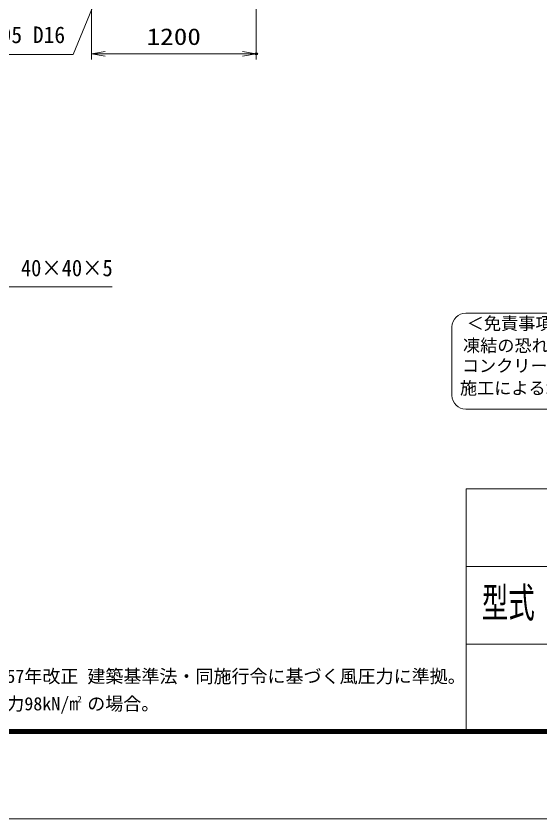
# Model space of a CAD drawing. Units: millimetres, scale not verified. Extents: x -11880 to 11880, y -8400 to 8400.
# Drawn here: x 2718 to 6534, y -8400 to -2554 of the extents above; entities that cross this region are included whole.
import ezdxf
from ezdxf.enums import TextEntityAlignment as Align

# ---------------------------------------------------------------- set-up
doc = ezdxf.new("R2010")
doc.units = ezdxf.units.MM
doc.header["$LTSCALE"] = 30
doc.header["$PDMODE"] = 32
doc.header["$PDSIZE"] = 15
for name, color, linetype, lineweight in [('0-0_D-TTL', 7, 'Continuous', 18), ('0-4_寸法線', 4, 'Continuous', 18), ('0-5_0', 7, 'Continuous', 18), ('1-7_D-TTL-TXT', 7, 'Continuous', 18)]:
    doc.layers.add(name, color=color, linetype=linetype, lineweight=lineweight)
doc.layers.add('0-6_Defpoints', color=7, linetype='Continuous')
doc.styles.add('ＭＳ ゴシック', font='')
doc.styles.get('ＭＳ ゴシック').set_extended_font_data('MS Gothic')

# ---------------------------------------------------------------- blocks, each defined once
blk = doc.blocks.new('S34')
at = {"layer": '0-4_寸法線'}
for points in [[(22766406.6, 86908089.8), (22707474.6, 86908089.8), (22696266.3, 86889630.6), (22694709.2, 86887066.3)], [(22695838.9, 86889890.1), (22694709.2, 86887066.3), (22696693.6, 86889371.1)]]:
    blk.add_lwpolyline(points, dxfattribs=at)
at = {"layer": '0-4_寸法線', "color": 254, "style": 'ＭＳ ゴシック', "width": 0.9}
blk.add_text('SS400 アングル\u300040×40×5', height=3637, dxfattribs=at).set_placement((22710822.6, 86909280.4), align=Align.BOTTOM_LEFT)
blk = doc.blocks.new('_Open')
at = {"layer": '0-5_0', "color": 4}
blk.add_line((-30, 5), (0, 0), dxfattribs=at)
blk.add_lwpolyline([(-30, -5), (0, 0), (-30, 0)], dxfattribs=at)
blk = doc.blocks.new('S47')
at = {"layer": '0-4_寸法線'}
for points in [[(22713803.2, 86958805.6), (22757891.2, 86958805.6), (22772999.7, 86995485.9), (22774142.3, 86998259.8)], [(22773462, 86995295.5), (22774142.3, 86998259.8), (22772537.4, 86995676.3)]]:
    blk.add_lwpolyline(points, dxfattribs=at)
at = {"layer": '0-4_寸法線', "color": 254, "style": 'ＭＳ ゴシック', "width": 0.95}
blk.add_text('異形丸鋼 SD295 D16', height=3637, dxfattribs=at).set_placement((22713803.2, 86960206.2), align=Align.BOTTOM_LEFT)

msp = doc.modelspace()

# ---------------------------------------------------------------- linework, layer by layer
at = {"layer": '0-0_D-TTL'}
for p, q in [((5996.57, -5995.8), (5996.57, -7749.51)), ((5996.57, -5995.8), (11088, -5995.8)), ((5996.57, -6561.51), (11088, -6561.51)), ((5996.57, -7127.23), (11088, -7127.23))]:
    msp.add_line(p, q, dxfattribs=at)
for points in [[(-11880, -8400.08), (11880, -8400.08), (11880, 8399.92), (-11880, 8399.92)], [(-11116.29, 7779.34), (11116.29, 7779.34), (11116.29, -7777.8), (-11116.29, -7777.8)], [(-11109.21, 7772.27), (11109.21, 7772.27), (11109.21, -7770.73), (-11109.21, -7770.73)], [(-11102.14, 7765.2), (11102.14, 7765.2), (11102.14, -7763.66), (-11102.14, -7763.66)], [(-11095.07, 7758.13), (11095.07, 7758.13), (11095.07, -7756.58), (-11095.07, -7756.58)], [(-11088, 7751.06), (11088, 7751.06), (11088, -7749.51), (-11088, -7749.51)]]:
    msp.add_lwpolyline(points, close=True, dxfattribs=at)
at = {"layer": '0-4_寸法線'}
for p, q in [((3268.04, -1706.49), (3268.04, -2869.81)), ((4468.04, -1706.49), (4468.04, -2869.81)), ((3268.04, -2829.81), (4468.04, -2829.81))]:
    msp.add_line(p, q, dxfattribs=at)
at = {"layer": '0-6_Defpoints'}
msp.add_point((4468.04, -2829.81), dxfattribs=at)
at = {"layer": '1-7_D-TTL-TXT', "color": 2}
for p, q in [((10884.29, -4717.16), (5993.19, -4717.16)), ((5893.19, -4817.16), (5893.19, -5317.16)), ((5993.19, -5417.16), (10884.29, -5417.16))]:
    msp.add_line(p, q, dxfattribs=at)
for centre, start, end in [((5993.19, -4817.16), 90, 180), ((5993.19, -5317.16), 180, 270)]:
    msp.add_arc(centre, 100, start, end, dxfattribs=at)

# ---------------------------------------------------------------- block references
at = {"layer": '0-4_寸法線'}
for name, p, xscale, yscale in [('S47', (-755462.94, -2901461.06), 0.03333333, 0.03333333), ('_Open', (4468.04, -2829.81), 3.333333, 3.333333), ('S34', (-755462.94, -2901461.06), 0.03333333, 0.03333333)]:
    msp.add_blockref(name, p, dxfattribs=dict(at, xscale=xscale, yscale=yscale))
at = {"layer": '0-4_寸法線', "xscale": 3.333333, "yscale": 3.333333, "rotation": 180}
msp.add_blockref('_Open', (3268.04, -2829.81), dxfattribs=at)

# ---------------------------------------------------------------- texts
at = {"layer": '0-4_寸法線', "color": 254, "style": 'ＭＳ ゴシック', "width": 1.2}
msp.add_text('1200', height=121.2, dxfattribs=at).set_placement((3668.84, -2801.13), align=Align.BOTTOM_LEFT)
at = {"layer": '1-7_D-TTL-TXT', "style": 'ＭＳ ゴシック'}
for s, height, p in [('＜免責事項＞ \u3000\u3000', 91.5, (6000.6, -4865.52)), ('凍結の恐れがある場所への設置は、内部に溜まった雨水等の凍結融解により支柱の破損や', 91.5, (5973.55, -5026.52)), ('コンクリート基礎の破損の恐れがありますので施工時、水仕舞いを行ってください。', 91.5, (5965.33, -5173.36)), ('施工による水仕舞い不備で起こる支柱・基礎の破損について当社は責任を負いかねます。 ', 91.5, (5951.35, -5336.35)), ('（設計条件）風荷重：昭和57年改正 建築基準法・同施行令に基づく風圧力に準拠。', 96.21, (1072.57, -7438.27)), ('（基礎条件）長期許容地耐力98kN/m の場合。', 96.21, (1072.57, -7638.27)), ('2', 48.11, (3163.39, -7566.69))]:
    msp.add_text(s, height=height, dxfattribs=at).set_placement(p, align=Align.BOTTOM_LEFT)
at = {"layer": '1-7_D-TTL-TXT', "style": 'ＭＳ ゴシック', "width": 0.65}
msp.add_text('型式', height=217.7, dxfattribs=at).set_placement((6110.47, -6999.38), align=Align.BOTTOM_LEFT)

doc.saveas('drawing.dxf')
